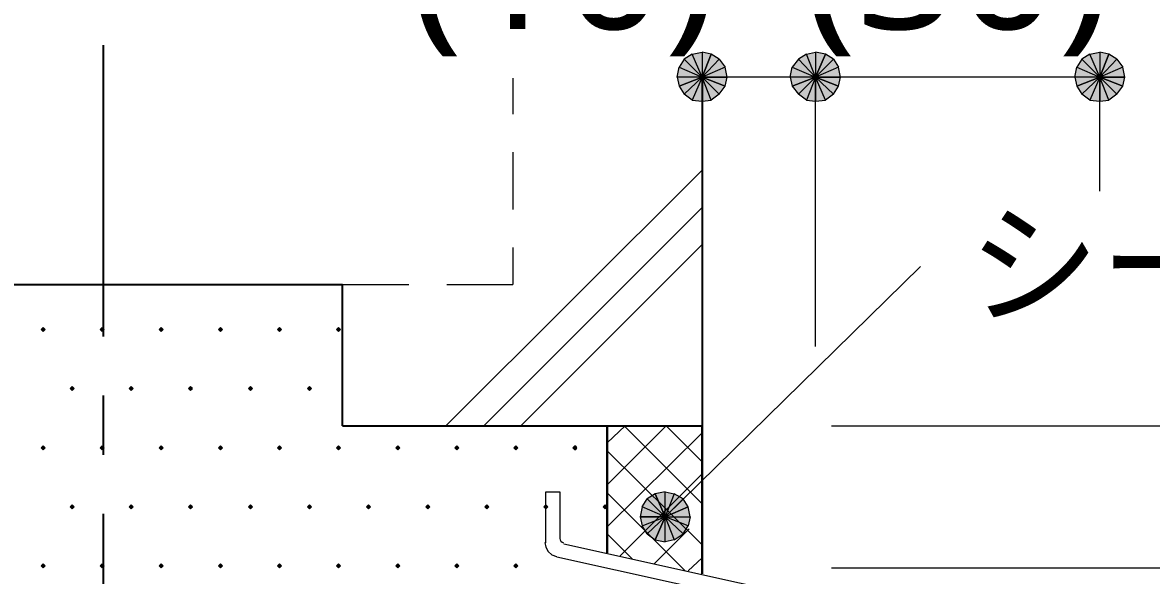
# Model space of a CAD drawing. Header units: millimetres. Extents: x 0 to 420, y 0 to 297.
# Drawn here: x 329.49 to 353.35, y 257.78 to 269.46 of the extents above; entities that cross this region are included whole.
import ezdxf
from ezdxf.enums import TextEntityAlignment as Align

# ---------------------------------------------------------------- set-up
doc = ezdxf.new("R2010")
doc.units = ezdxf.units.MM
doc.styles.add('kst32b', font='NotoSansJP-Variable.ttf')

msp = doc.modelspace()

# ---------------------------------------------------------------- hatches: boundary and pattern name
h = msp.add_hatch(color=7)
h.paths.add_polyline_path([(343.471, 268.69), (343.366, 268.52), (343.853, 268.309), (343.471, 268.69)])
h.paths.add_polyline_path([(343.366, 268.52), (343.853, 268.309), (343.323, 268.309), (343.366, 268.52)])
h.paths.add_polyline_path([(343.853, 268.309), (343.323, 268.309), (343.366, 268.118), (343.853, 268.309)])
h = msp.add_hatch(color=7)
h.paths.add_polyline_path([(344.043, 268.796), (343.853, 268.838), (343.853, 268.309), (344.043, 268.796)])
h.paths.add_polyline_path([(343.853, 268.838), (343.853, 268.309), (343.641, 268.796), (343.853, 268.838)])
h.paths.add_polyline_path([(343.853, 268.309), (343.641, 268.796), (343.471, 268.69), (343.853, 268.309)])
h = msp.add_hatch(color=7)
h.paths.add_polyline_path([(344.382, 268.309), (344.339, 268.52), (343.853, 268.309), (344.382, 268.309)])
h.paths.add_polyline_path([(344.339, 268.52), (343.853, 268.309), (344.212, 268.69), (344.339, 268.52)])
h.paths.add_polyline_path([(343.853, 268.309), (344.212, 268.69), (344.043, 268.796), (343.853, 268.309)])
h = msp.add_hatch(color=7)
h.paths.add_polyline_path([(345.885, 268.69), (345.757, 268.52), (346.244, 268.309), (345.885, 268.69)])
h.paths.add_polyline_path([(345.757, 268.52), (346.244, 268.309), (345.715, 268.309), (345.757, 268.52)])
h.paths.add_polyline_path([(346.244, 268.309), (345.715, 268.309), (345.757, 268.118), (346.244, 268.309)])
h = msp.add_hatch(color=7)
h.paths.add_polyline_path([(346.456, 268.796), (346.244, 268.838), (346.244, 268.309), (346.456, 268.796)])
h.paths.add_polyline_path([(346.244, 268.838), (346.244, 268.309), (346.054, 268.796), (346.244, 268.838)])
h.paths.add_polyline_path([(346.244, 268.309), (346.054, 268.796), (345.885, 268.69), (346.244, 268.309)])
h = msp.add_hatch(color=7)
h.paths.add_polyline_path([(346.773, 268.309), (346.731, 268.52), (346.244, 268.309), (346.773, 268.309)])
h.paths.add_polyline_path([(346.731, 268.52), (346.244, 268.309), (346.625, 268.69), (346.731, 268.52)])
h.paths.add_polyline_path([(346.244, 268.309), (346.625, 268.69), (346.456, 268.796), (346.244, 268.309)])
h = msp.add_hatch(color=7)
h.paths.add_polyline_path([(351.875, 268.69), (351.769, 268.52), (352.256, 268.309), (351.875, 268.69)])
h.paths.add_polyline_path([(351.769, 268.52), (352.256, 268.309), (351.727, 268.309), (351.769, 268.52)])
h.paths.add_polyline_path([(352.256, 268.309), (351.727, 268.309), (351.769, 268.118), (352.256, 268.309)])
h = msp.add_hatch(color=7)
h.paths.add_polyline_path([(352.446, 268.796), (352.256, 268.838), (352.256, 268.309), (352.446, 268.796)])
h.paths.add_polyline_path([(352.256, 268.838), (352.256, 268.309), (352.044, 268.796), (352.256, 268.838)])
h.paths.add_polyline_path([(352.256, 268.309), (352.044, 268.796), (351.875, 268.69), (352.256, 268.309)])
h = msp.add_hatch(color=7)
h.paths.add_polyline_path([(352.785, 268.309), (352.743, 268.52), (352.256, 268.309), (352.785, 268.309)])
h.paths.add_polyline_path([(352.743, 268.52), (352.256, 268.309), (352.616, 268.69), (352.743, 268.52)])
h.paths.add_polyline_path([(352.256, 268.309), (352.616, 268.69), (352.446, 268.796), (352.256, 268.309)])
h = msp.add_hatch(color=7)
h.paths.add_polyline_path([(343.366, 268.118), (343.471, 267.949), (343.853, 268.309), (343.366, 268.118)])
h.paths.add_polyline_path([(343.471, 267.949), (343.853, 268.309), (343.641, 267.822), (343.471, 267.949)])
h.paths.add_polyline_path([(343.853, 268.309), (343.641, 267.822), (343.853, 267.801), (343.853, 268.309)])
h = msp.add_hatch(color=7)
h.paths.add_polyline_path([(343.853, 267.801), (344.043, 267.822), (343.853, 268.309), (343.853, 267.801)])
h.paths.add_polyline_path([(344.043, 267.822), (343.853, 268.309), (344.212, 267.949), (344.043, 267.822)])
h.paths.add_polyline_path([(343.853, 268.309), (344.212, 267.949), (344.339, 268.118), (343.853, 268.309)])
for points in [[(344.339, 268.118), (344.382, 268.309), (343.853, 268.309), (344.339, 268.118)], [(346.731, 268.118), (346.773, 268.309), (346.244, 268.309), (346.731, 268.118)], [(352.743, 268.118), (352.785, 268.309), (352.256, 268.309), (352.743, 268.118)], [(329.925, 263.017), (329.904, 262.996), (329.882, 262.975), (329.904, 262.954), (329.925, 262.932), (329.946, 262.954), (329.967, 262.975), (329.946, 262.996), (329.925, 263.017)], [(331.174, 263.017), (331.153, 262.996), (331.131, 262.975), (331.153, 262.954), (331.174, 262.932), (331.195, 262.954), (331.216, 262.975), (331.195, 262.996), (331.174, 263.017)], [(332.422, 263.017), (332.401, 262.996), (332.38, 262.975), (332.401, 262.954), (332.422, 262.932), (332.444, 262.954), (332.465, 262.975), (332.444, 262.996), (332.422, 263.017)], [(333.671, 263.017), (333.65, 262.996), (333.629, 262.975), (333.65, 262.954), (333.671, 262.932), (333.693, 262.954), (333.714, 262.975), (333.693, 262.996), (333.671, 263.017)], [(334.92, 263.017), (334.899, 262.996), (334.878, 262.975), (334.899, 262.954), (334.92, 262.932), (334.941, 262.954), (334.962, 262.975), (334.941, 262.996), (334.92, 263.017)], [(336.169, 263.017), (336.148, 262.996), (336.127, 262.975), (336.148, 262.954), (336.169, 262.932), (336.19, 262.954), (336.211, 262.975), (336.19, 262.996), (336.169, 263.017)], [(330.539, 261.768), (330.518, 261.747), (330.496, 261.726), (330.518, 261.705), (330.539, 261.683), (330.56, 261.705), (330.581, 261.726), (330.56, 261.747), (330.539, 261.768)], [(331.787, 261.768), (331.766, 261.747), (331.745, 261.726), (331.766, 261.705), (331.787, 261.683), (331.809, 261.705), (331.83, 261.726), (331.809, 261.747), (331.787, 261.768)], [(333.036, 261.768), (333.015, 261.747), (332.994, 261.726), (333.015, 261.705), (333.036, 261.683), (333.057, 261.705), (333.079, 261.726), (333.057, 261.747), (333.036, 261.768)], [(334.306, 261.768), (334.285, 261.747), (334.264, 261.726), (334.285, 261.705), (334.306, 261.683), (334.328, 261.705), (334.349, 261.726), (334.328, 261.747), (334.306, 261.768)], [(335.555, 261.768), (335.534, 261.747), (335.513, 261.726), (335.534, 261.705), (335.555, 261.683), (335.576, 261.705), (335.597, 261.726), (335.576, 261.747), (335.555, 261.768)], [(329.925, 260.519), (329.904, 260.498), (329.882, 260.477), (329.904, 260.456), (329.925, 260.435), (329.946, 260.456), (329.967, 260.477), (329.946, 260.498), (329.925, 260.519)], [(331.174, 260.519), (331.153, 260.498), (331.131, 260.477), (331.153, 260.456), (331.174, 260.435), (331.195, 260.456), (331.216, 260.477), (331.195, 260.498), (331.174, 260.519)], [(332.422, 260.519), (332.401, 260.498), (332.38, 260.477), (332.401, 260.456), (332.422, 260.435), (332.444, 260.456), (332.465, 260.477), (332.444, 260.498), (332.422, 260.519)], [(333.671, 260.519), (333.65, 260.498), (333.629, 260.477), (333.65, 260.456), (333.671, 260.435), (333.693, 260.456), (333.714, 260.477), (333.693, 260.498), (333.671, 260.519)], [(334.92, 260.519), (334.899, 260.498), (334.878, 260.477), (334.899, 260.456), (334.92, 260.435), (334.941, 260.456), (334.962, 260.477), (334.941, 260.498), (334.92, 260.519)], [(336.169, 260.519), (336.148, 260.498), (336.127, 260.477), (336.148, 260.456), (336.169, 260.435), (336.19, 260.456), (336.211, 260.477), (336.19, 260.498), (336.169, 260.519)], [(337.418, 260.519), (337.397, 260.498), (337.376, 260.477), (337.397, 260.456), (337.418, 260.435), (337.439, 260.456), (337.46, 260.477), (337.439, 260.498), (337.418, 260.519)], [(338.667, 260.519), (338.646, 260.498), (338.624, 260.477), (338.646, 260.456), (338.667, 260.435), (338.688, 260.456), (338.709, 260.477), (338.688, 260.498), (338.667, 260.519)], [(339.916, 260.519), (339.894, 260.498), (339.873, 260.477), (339.894, 260.456), (339.916, 260.435), (339.937, 260.456), (339.958, 260.477), (339.937, 260.498), (339.916, 260.519)], [(341.164, 260.519), (341.143, 260.498), (341.122, 260.477), (341.143, 260.456), (341.164, 260.435), (341.186, 260.456), (341.207, 260.477), (341.186, 260.498), (341.164, 260.519)], [(343.556, 259.228), (343.45, 259.397), (343.069, 259.016), (343.556, 259.228)], [(330.539, 259.271), (330.518, 259.249), (330.496, 259.228), (330.518, 259.207), (330.539, 259.186), (330.56, 259.207), (330.581, 259.228), (330.56, 259.249), (330.539, 259.271)], [(331.787, 259.271), (331.766, 259.249), (331.745, 259.228), (331.766, 259.207), (331.787, 259.186), (331.809, 259.207), (331.83, 259.228), (331.809, 259.249), (331.787, 259.271)], [(333.036, 259.271), (333.015, 259.249), (332.994, 259.228), (333.015, 259.207), (333.036, 259.186), (333.057, 259.207), (333.079, 259.228), (333.057, 259.249), (333.036, 259.271)], [(334.306, 259.271), (334.285, 259.249), (334.264, 259.228), (334.285, 259.207), (334.306, 259.186), (334.328, 259.207), (334.349, 259.228), (334.328, 259.249), (334.306, 259.271)], [(335.555, 259.271), (335.534, 259.249), (335.513, 259.228), (335.534, 259.207), (335.555, 259.186), (335.576, 259.207), (335.597, 259.228), (335.576, 259.249), (335.555, 259.271)], [(336.804, 259.271), (336.783, 259.249), (336.762, 259.228), (336.783, 259.207), (336.804, 259.186), (336.825, 259.207), (336.846, 259.228), (336.825, 259.249), (336.804, 259.271)], [(338.053, 259.271), (338.032, 259.249), (338.011, 259.228), (338.032, 259.207), (338.053, 259.186), (338.074, 259.207), (338.095, 259.228), (338.074, 259.249), (338.053, 259.271)], [(339.302, 259.271), (339.28, 259.249), (339.259, 259.228), (339.28, 259.207), (339.302, 259.186), (339.323, 259.207), (339.344, 259.228), (339.323, 259.249), (339.302, 259.271)], [(340.551, 259.271), (340.529, 259.249), (340.508, 259.228), (340.529, 259.207), (340.551, 259.186), (340.572, 259.207), (340.593, 259.228), (340.572, 259.249), (340.551, 259.271)], [(341.799, 259.271), (341.778, 259.249), (341.757, 259.228), (341.778, 259.207), (341.799, 259.186), (341.821, 259.207), (341.842, 259.228), (341.821, 259.249), (341.799, 259.271)], [(329.925, 258.022), (329.904, 258), (329.882, 257.979), (329.904, 257.958), (329.925, 257.937), (329.946, 257.958), (329.967, 257.979), (329.946, 258), (329.925, 258.022)], [(331.174, 258.022), (331.153, 258), (331.131, 257.979), (331.153, 257.958), (331.174, 257.937), (331.195, 257.958), (331.216, 257.979), (331.195, 258), (331.174, 258.022)], [(332.422, 258.022), (332.401, 258), (332.38, 257.979), (332.401, 257.958), (332.422, 257.937), (332.444, 257.958), (332.465, 257.979), (332.444, 258), (332.422, 258.022)], [(333.671, 258.022), (333.65, 258), (333.629, 257.979), (333.65, 257.958), (333.671, 257.937), (333.693, 257.958), (333.714, 257.979), (333.693, 258), (333.671, 258.022)], [(334.92, 258.022), (334.899, 258), (334.878, 257.979), (334.899, 257.958), (334.92, 257.937), (334.941, 257.958), (334.962, 257.979), (334.941, 258), (334.92, 258.022)], [(336.169, 258.022), (336.148, 258), (336.127, 257.979), (336.148, 257.958), (336.169, 257.937), (336.19, 257.958), (336.211, 257.979), (336.19, 258), (336.169, 258.022)], [(337.418, 258.022), (337.397, 258), (337.376, 257.979), (337.397, 257.958), (337.418, 257.937), (337.439, 257.958), (337.46, 257.979), (337.439, 258), (337.418, 258.022)], [(338.667, 258.022), (338.646, 258), (338.624, 257.979), (338.646, 257.958), (338.667, 257.937), (338.688, 257.958), (338.709, 257.979), (338.688, 258), (338.667, 258.022)], [(339.916, 258.022), (339.894, 258), (339.873, 257.979), (339.894, 257.958), (339.916, 257.937), (339.937, 257.958), (339.958, 257.979), (339.937, 258), (339.916, 258.022)]]:
    msp.add_hatch(color=7).paths.add_polyline_path(points)
h = msp.add_hatch(color=7)
h.paths.add_polyline_path([(345.757, 268.118), (345.885, 267.949), (346.244, 268.309), (345.757, 268.118)])
h.paths.add_polyline_path([(345.885, 267.949), (346.244, 268.309), (346.054, 267.822), (345.885, 267.949)])
h.paths.add_polyline_path([(346.244, 268.309), (346.054, 267.822), (346.244, 267.801), (346.244, 268.309)])
h = msp.add_hatch(color=7)
h.paths.add_polyline_path([(346.244, 267.801), (346.456, 267.822), (346.244, 268.309), (346.244, 267.801)])
h.paths.add_polyline_path([(346.456, 267.822), (346.244, 268.309), (346.625, 267.949), (346.456, 267.822)])
h.paths.add_polyline_path([(346.244, 268.309), (346.625, 267.949), (346.731, 268.118), (346.244, 268.309)])
h = msp.add_hatch(color=7)
h.paths.add_polyline_path([(351.769, 268.118), (351.875, 267.949), (352.256, 268.309), (351.769, 268.118)])
h.paths.add_polyline_path([(351.875, 267.949), (352.256, 268.309), (352.044, 267.822), (351.875, 267.949)])
h.paths.add_polyline_path([(352.256, 268.309), (352.044, 267.822), (352.256, 267.801), (352.256, 268.309)])
h = msp.add_hatch(color=7)
h.paths.add_polyline_path([(352.256, 267.801), (352.446, 267.822), (352.256, 268.309), (352.256, 267.801)])
h.paths.add_polyline_path([(352.446, 267.822), (352.256, 268.309), (352.616, 267.949), (352.446, 267.822)])
h.paths.add_polyline_path([(352.256, 268.309), (352.616, 267.949), (352.743, 268.118), (352.256, 268.309)])
h = msp.add_hatch(color=7)
h.paths.add_polyline_path([(343.45, 259.397), (343.26, 259.503), (343.069, 259.016), (343.45, 259.397)])
h.paths.add_polyline_path([(343.26, 259.503), (343.069, 259.016), (343.069, 259.546), (343.26, 259.503)])
h.paths.add_polyline_path([(343.069, 259.016), (343.069, 259.546), (342.858, 259.503), (343.069, 259.016)])
h = msp.add_hatch(color=7)
h.paths.add_polyline_path([(342.858, 259.503), (342.688, 259.397), (343.069, 259.016), (342.858, 259.503)])
h.paths.add_polyline_path([(342.688, 259.397), (343.069, 259.016), (342.582, 259.228), (342.688, 259.397)])
h.paths.add_polyline_path([(343.069, 259.016), (342.582, 259.228), (342.54, 259.016), (343.069, 259.016)])
h = msp.add_hatch(color=7)
h.paths.add_polyline_path([(343.45, 258.657), (343.556, 258.826), (343.069, 259.016), (343.45, 258.657)])
h.paths.add_polyline_path([(343.556, 258.826), (343.069, 259.016), (343.598, 259.016), (343.556, 258.826)])
h.paths.add_polyline_path([(343.069, 259.016), (343.598, 259.016), (343.556, 259.228), (343.069, 259.016)])
h = msp.add_hatch(color=7)
h.paths.add_polyline_path([(342.54, 259.016), (342.582, 258.826), (343.069, 259.016), (342.54, 259.016)])
h.paths.add_polyline_path([(342.582, 258.826), (343.069, 259.016), (342.688, 258.657), (342.582, 258.826)])
h.paths.add_polyline_path([(343.069, 259.016), (342.688, 258.657), (342.858, 258.53), (343.069, 259.016)])
h = msp.add_hatch(color=7)
h.paths.add_polyline_path([(342.858, 258.53), (343.069, 258.487), (343.069, 259.016), (342.858, 258.53)])
h.paths.add_polyline_path([(343.069, 258.487), (343.069, 259.016), (343.26, 258.53), (343.069, 258.487)])
h.paths.add_polyline_path([(343.069, 259.016), (343.26, 258.53), (343.45, 258.657), (343.069, 259.016)])

# ---------------------------------------------------------------- linework, layer by layer
at = {"lineweight": 25}
for points in [[(331.195, 268.986), (331.195, 262.826)], [(343.853, 268.287), (343.853, 260.943)], [(309.859, 263.927), (336.254, 263.927)], [(336.254, 260.943), (336.254, 263.927)], [(331.195, 261.578), (331.195, 260.329)], [(336.254, 260.943), (343.853, 260.943)], [(331.195, 259.08), (331.195, 252.921)]]:
    msp.add_lwpolyline(points, dxfattribs=at)
at = {"lineweight": 0}
for points in [[(343.471, 268.69), (343.366, 268.52), (343.853, 268.309)], [(343.853, 268.309), (343.641, 268.796), (343.471, 268.69)], [(343.853, 268.838), (343.853, 268.309), (343.641, 268.796)], [(344.043, 268.796), (343.853, 268.838), (343.853, 268.309)], [(343.853, 268.309), (344.212, 268.69), (344.043, 268.796)], [(344.339, 268.52), (343.853, 268.309), (344.212, 268.69)], [(345.885, 268.69), (345.757, 268.52), (346.244, 268.309)], [(346.244, 268.309), (346.054, 268.796), (345.885, 268.69)], [(346.244, 268.838), (346.244, 268.309), (346.054, 268.796)], [(346.456, 268.796), (346.244, 268.838), (346.244, 268.309)], [(346.244, 268.309), (346.625, 268.69), (346.456, 268.796)], [(346.731, 268.52), (346.244, 268.309), (346.625, 268.69)], [(351.875, 268.69), (351.769, 268.52), (352.256, 268.309)], [(352.256, 268.309), (352.044, 268.796), (351.875, 268.69)], [(352.256, 268.838), (352.256, 268.309), (352.044, 268.796)], [(352.446, 268.796), (352.256, 268.838), (352.256, 268.309)], [(352.256, 268.309), (352.616, 268.69), (352.446, 268.796)], [(352.743, 268.52), (352.256, 268.309), (352.616, 268.69)], [(343.366, 268.52), (343.853, 268.309), (343.323, 268.309)], [(344.382, 268.309), (344.339, 268.52), (343.853, 268.309)], [(345.757, 268.52), (346.244, 268.309), (345.715, 268.309)], [(346.773, 268.309), (346.731, 268.52), (346.244, 268.309)], [(351.769, 268.52), (352.256, 268.309), (351.727, 268.309)], [(352.785, 268.309), (352.743, 268.52), (352.256, 268.309)], [(343.853, 268.309), (343.323, 268.309), (343.366, 268.118)], [(343.366, 268.118), (343.471, 267.949), (343.853, 268.309)], [(343.471, 267.949), (343.853, 268.309), (343.641, 267.822)], [(343.853, 268.309), (343.641, 267.822), (343.853, 267.801)], [(343.853, 267.801), (344.043, 267.822), (343.853, 268.309)], [(344.043, 267.822), (343.853, 268.309), (344.212, 267.949)], [(343.853, 268.309), (344.212, 267.949), (344.339, 268.118)], [(344.339, 268.118), (344.382, 268.309), (343.853, 268.309)], [(346.244, 268.309), (345.715, 268.309), (345.757, 268.118)], [(345.757, 268.118), (345.885, 267.949), (346.244, 268.309)], [(345.885, 267.949), (346.244, 268.309), (346.054, 267.822)], [(346.244, 268.309), (346.054, 267.822), (346.244, 267.801)], [(346.244, 267.801), (346.456, 267.822), (346.244, 268.309)], [(346.456, 267.822), (346.244, 268.309), (346.625, 267.949)], [(346.244, 268.309), (346.625, 267.949), (346.731, 268.118)], [(346.731, 268.118), (346.773, 268.309), (346.244, 268.309)], [(352.256, 268.309), (351.727, 268.309), (351.769, 268.118)], [(351.769, 268.118), (351.875, 267.949), (352.256, 268.309)], [(351.875, 267.949), (352.256, 268.309), (352.044, 267.822)], [(352.256, 268.309), (352.044, 267.822), (352.256, 267.801)], [(352.256, 267.801), (352.446, 267.822), (352.256, 268.309)], [(352.446, 267.822), (352.256, 268.309), (352.616, 267.949)], [(352.256, 268.309), (352.616, 267.949), (352.743, 268.118)], [(352.743, 268.118), (352.785, 268.309), (352.256, 268.309)], [(329.925, 263.017), (329.904, 262.996), (329.882, 262.975), (329.904, 262.954), (329.925, 262.932), (329.946, 262.954), (329.967, 262.975), (329.946, 262.996)], [(331.174, 263.017), (331.153, 262.996), (331.131, 262.975), (331.153, 262.954), (331.174, 262.932), (331.195, 262.954), (331.216, 262.975), (331.195, 262.996)], [(332.422, 263.017), (332.401, 262.996), (332.38, 262.975), (332.401, 262.954), (332.422, 262.932), (332.444, 262.954), (332.465, 262.975), (332.444, 262.996)], [(333.671, 263.017), (333.65, 262.996), (333.629, 262.975), (333.65, 262.954), (333.671, 262.932), (333.693, 262.954), (333.714, 262.975), (333.693, 262.996)], [(334.92, 263.017), (334.899, 262.996), (334.878, 262.975), (334.899, 262.954), (334.92, 262.932), (334.941, 262.954), (334.962, 262.975), (334.941, 262.996)], [(336.169, 263.017), (336.148, 262.996), (336.127, 262.975), (336.148, 262.954), (336.169, 262.932), (336.19, 262.954), (336.211, 262.975), (336.19, 262.996)], [(330.539, 261.768), (330.518, 261.747), (330.496, 261.726), (330.518, 261.705), (330.539, 261.683), (330.56, 261.705), (330.581, 261.726), (330.56, 261.747)], [(331.787, 261.768), (331.766, 261.747), (331.745, 261.726), (331.766, 261.705), (331.787, 261.683), (331.809, 261.705), (331.83, 261.726), (331.809, 261.747)], [(333.036, 261.768), (333.015, 261.747), (332.994, 261.726), (333.015, 261.705), (333.036, 261.683), (333.057, 261.705), (333.079, 261.726), (333.057, 261.747)], [(334.306, 261.768), (334.285, 261.747), (334.264, 261.726), (334.285, 261.705), (334.306, 261.683), (334.328, 261.705), (334.349, 261.726), (334.328, 261.747)], [(335.555, 261.768), (335.534, 261.747), (335.513, 261.726), (335.534, 261.705), (335.555, 261.683), (335.576, 261.705), (335.597, 261.726), (335.576, 261.747)], [(329.925, 260.519), (329.904, 260.498), (329.882, 260.477), (329.904, 260.456), (329.925, 260.435), (329.946, 260.456), (329.967, 260.477), (329.946, 260.498)], [(331.174, 260.519), (331.153, 260.498), (331.131, 260.477), (331.153, 260.456), (331.174, 260.435), (331.195, 260.456), (331.216, 260.477), (331.195, 260.498)], [(332.422, 260.519), (332.401, 260.498), (332.38, 260.477), (332.401, 260.456), (332.422, 260.435), (332.444, 260.456), (332.465, 260.477), (332.444, 260.498)], [(333.671, 260.519), (333.65, 260.498), (333.629, 260.477), (333.65, 260.456), (333.671, 260.435), (333.693, 260.456), (333.714, 260.477), (333.693, 260.498)], [(334.92, 260.519), (334.899, 260.498), (334.878, 260.477), (334.899, 260.456), (334.92, 260.435), (334.941, 260.456), (334.962, 260.477), (334.941, 260.498)], [(336.169, 260.519), (336.148, 260.498), (336.127, 260.477), (336.148, 260.456), (336.169, 260.435), (336.19, 260.456), (336.211, 260.477), (336.19, 260.498)], [(337.418, 260.519), (337.397, 260.498), (337.376, 260.477), (337.397, 260.456), (337.418, 260.435), (337.439, 260.456), (337.46, 260.477), (337.439, 260.498)], [(338.667, 260.519), (338.646, 260.498), (338.624, 260.477), (338.646, 260.456), (338.667, 260.435), (338.688, 260.456), (338.709, 260.477), (338.688, 260.498)], [(339.916, 260.519), (339.894, 260.498), (339.873, 260.477), (339.894, 260.456), (339.916, 260.435), (339.937, 260.456), (339.958, 260.477), (339.937, 260.498)], [(341.164, 260.519), (341.143, 260.498), (341.122, 260.477), (341.143, 260.456), (341.164, 260.435), (341.186, 260.456), (341.207, 260.477), (341.186, 260.498)], [(343.069, 259.016), (343.069, 259.546), (342.858, 259.503)], [(343.26, 259.503), (343.069, 259.016), (343.069, 259.546)], [(342.688, 259.397), (343.069, 259.016), (342.582, 259.228)], [(342.858, 259.503), (342.688, 259.397), (343.069, 259.016)], [(343.45, 259.397), (343.26, 259.503), (343.069, 259.016)], [(343.556, 259.228), (343.45, 259.397), (343.069, 259.016)], [(330.539, 259.271), (330.518, 259.249), (330.496, 259.228), (330.518, 259.207), (330.539, 259.186), (330.56, 259.207), (330.581, 259.228), (330.56, 259.249)], [(331.787, 259.271), (331.766, 259.249), (331.745, 259.228), (331.766, 259.207), (331.787, 259.186), (331.809, 259.207), (331.83, 259.228), (331.809, 259.249)], [(333.036, 259.271), (333.015, 259.249), (332.994, 259.228), (333.015, 259.207), (333.036, 259.186), (333.057, 259.207), (333.079, 259.228), (333.057, 259.249)], [(334.306, 259.271), (334.285, 259.249), (334.264, 259.228), (334.285, 259.207), (334.306, 259.186), (334.328, 259.207), (334.349, 259.228), (334.328, 259.249)], [(335.555, 259.271), (335.534, 259.249), (335.513, 259.228), (335.534, 259.207), (335.555, 259.186), (335.576, 259.207), (335.597, 259.228), (335.576, 259.249)], [(336.804, 259.271), (336.783, 259.249), (336.762, 259.228), (336.783, 259.207), (336.804, 259.186), (336.825, 259.207), (336.846, 259.228), (336.825, 259.249)], [(338.053, 259.271), (338.032, 259.249), (338.011, 259.228), (338.032, 259.207), (338.053, 259.186), (338.074, 259.207), (338.095, 259.228), (338.074, 259.249)], [(339.302, 259.271), (339.28, 259.249), (339.259, 259.228), (339.28, 259.207), (339.302, 259.186), (339.323, 259.207), (339.344, 259.228), (339.323, 259.249)], [(340.551, 259.271), (340.529, 259.249), (340.508, 259.228), (340.529, 259.207), (340.551, 259.186), (340.572, 259.207), (340.593, 259.228), (340.572, 259.249)], [(341.799, 259.271), (341.778, 259.249), (341.757, 259.228), (341.778, 259.207), (341.799, 259.186), (341.821, 259.207), (341.842, 259.228), (341.821, 259.249)], [(343.069, 259.016), (342.582, 259.228), (342.54, 259.016)], [(343.069, 259.016), (343.598, 259.016), (343.556, 259.228)], [(342.54, 259.016), (342.582, 258.826), (343.069, 259.016)], [(342.582, 258.826), (343.069, 259.016), (342.688, 258.657)], [(343.069, 259.016), (342.688, 258.657), (342.858, 258.53)], [(342.858, 258.53), (343.069, 258.487), (343.069, 259.016)], [(343.069, 258.487), (343.069, 259.016), (343.26, 258.53)], [(343.069, 259.016), (343.26, 258.53), (343.45, 258.657)], [(343.45, 258.657), (343.556, 258.826), (343.069, 259.016)], [(343.556, 258.826), (343.069, 259.016), (343.598, 259.016)], [(329.925, 258.022), (329.904, 258), (329.882, 257.979), (329.904, 257.958), (329.925, 257.937), (329.946, 257.958), (329.967, 257.979), (329.946, 258)], [(331.174, 258.022), (331.153, 258), (331.131, 257.979), (331.153, 257.958), (331.174, 257.937), (331.195, 257.958), (331.216, 257.979), (331.195, 258)], [(332.422, 258.022), (332.401, 258), (332.38, 257.979), (332.401, 257.958), (332.422, 257.937), (332.444, 257.958), (332.465, 257.979), (332.444, 258)], [(333.671, 258.022), (333.65, 258), (333.629, 257.979), (333.65, 257.958), (333.671, 257.937), (333.693, 257.958), (333.714, 257.979), (333.693, 258)], [(334.92, 258.022), (334.899, 258), (334.878, 257.979), (334.899, 257.958), (334.92, 257.937), (334.941, 257.958), (334.962, 257.979), (334.941, 258)], [(336.169, 258.022), (336.148, 258), (336.127, 257.979), (336.148, 257.958), (336.169, 257.937), (336.19, 257.958), (336.211, 257.979), (336.19, 258)], [(337.418, 258.022), (337.397, 258), (337.376, 257.979), (337.397, 257.958), (337.418, 257.937), (337.439, 257.958), (337.46, 257.979), (337.439, 258)], [(338.667, 258.022), (338.646, 258), (338.624, 257.979), (338.646, 257.958), (338.667, 257.937), (338.688, 257.958), (338.709, 257.979), (338.688, 258)], [(339.916, 258.022), (339.894, 258), (339.873, 257.979), (339.894, 257.958), (339.916, 257.937), (339.937, 257.958), (339.958, 257.979), (339.937, 258)]]:
    msp.add_lwpolyline(points, close=True, dxfattribs=at)
at = {"lineweight": 13}
for points in [[(339.852, 268.287), (339.852, 267.525)], [(352.256, 268.309), (346.244, 268.309), (343.853, 268.309)], [(346.244, 262.615), (346.244, 268.309)], [(352.256, 265.896), (352.256, 268.309)], [(339.852, 266.721), (339.852, 265.515)], [(338.434, 260.943), (343.853, 266.34)], [(339.238, 260.943), (343.853, 265.557)], [(339.852, 264.71), (339.852, 263.927)], [(340.021, 260.943), (343.853, 264.774)], [(343.069, 259.016), (348.467, 264.308)], [(336.254, 263.927), (337.651, 263.927)], [(338.455, 263.927), (339.852, 263.927)], [(341.842, 260.583), (342.223, 260.943)], [(341.842, 259.694), (343.091, 260.943)], [(341.842, 258.805), (343.853, 260.795)], [(343.853, 259.292), (342.202, 260.943)], [(343.853, 260.181), (343.091, 260.943)], [(346.583, 260.943), (358.077, 260.943)], [(343.853, 258.424), (341.842, 260.413)], [(342.117, 258.191), (343.853, 259.927)], [(340.551, 258.466), (340.551, 259.546), (340.847, 259.546), (340.847, 258.551)], [(343.493, 257.873), (341.842, 259.524)], [(342.371, 258.128), (341.842, 258.657)], [(342.837, 258.022), (343.577, 258.762)], [(340.529, 258.477), (340.548, 258.372), (340.599, 258.283), (340.676, 258.215), (340.775, 258.176)], [(340.847, 258.561), (340.852, 258.529), (340.868, 258.501), (340.892, 258.48), (340.923, 258.468)], [(340.931, 258.445), (352.002, 255.99)], [(340.783, 258.17), (351.875, 255.714)], [(343.556, 257.873), (343.853, 258.149)], [(346.583, 257.937), (358.055, 257.937)]]:
    msp.add_lwpolyline(points, dxfattribs=at)
at = {"lineweight": 30}
for points in [[(341.842, 260.943), (341.842, 258.254)], [(343.853, 260.943), (343.853, 257.81)]]:
    msp.add_lwpolyline(points, dxfattribs=at)

# ---------------------------------------------------------------- texts
at = {"style": 'kst32b'}
for s, height, p, p2 in [('(10)', 2.5989, (337.672, 269.325), (344.169, 269.325)), ('(30)', 2.5989, (345.99, 269.325), (352.488, 269.325)), ('シーリング材(15×10)', 2.07913, (349.462, 263.313), (375.451, 263.313))]:
    msp.add_text(s, height=height, dxfattribs=at).set_placement(p, p2, align=Align.FIT)

doc.saveas('drawing.dxf')
